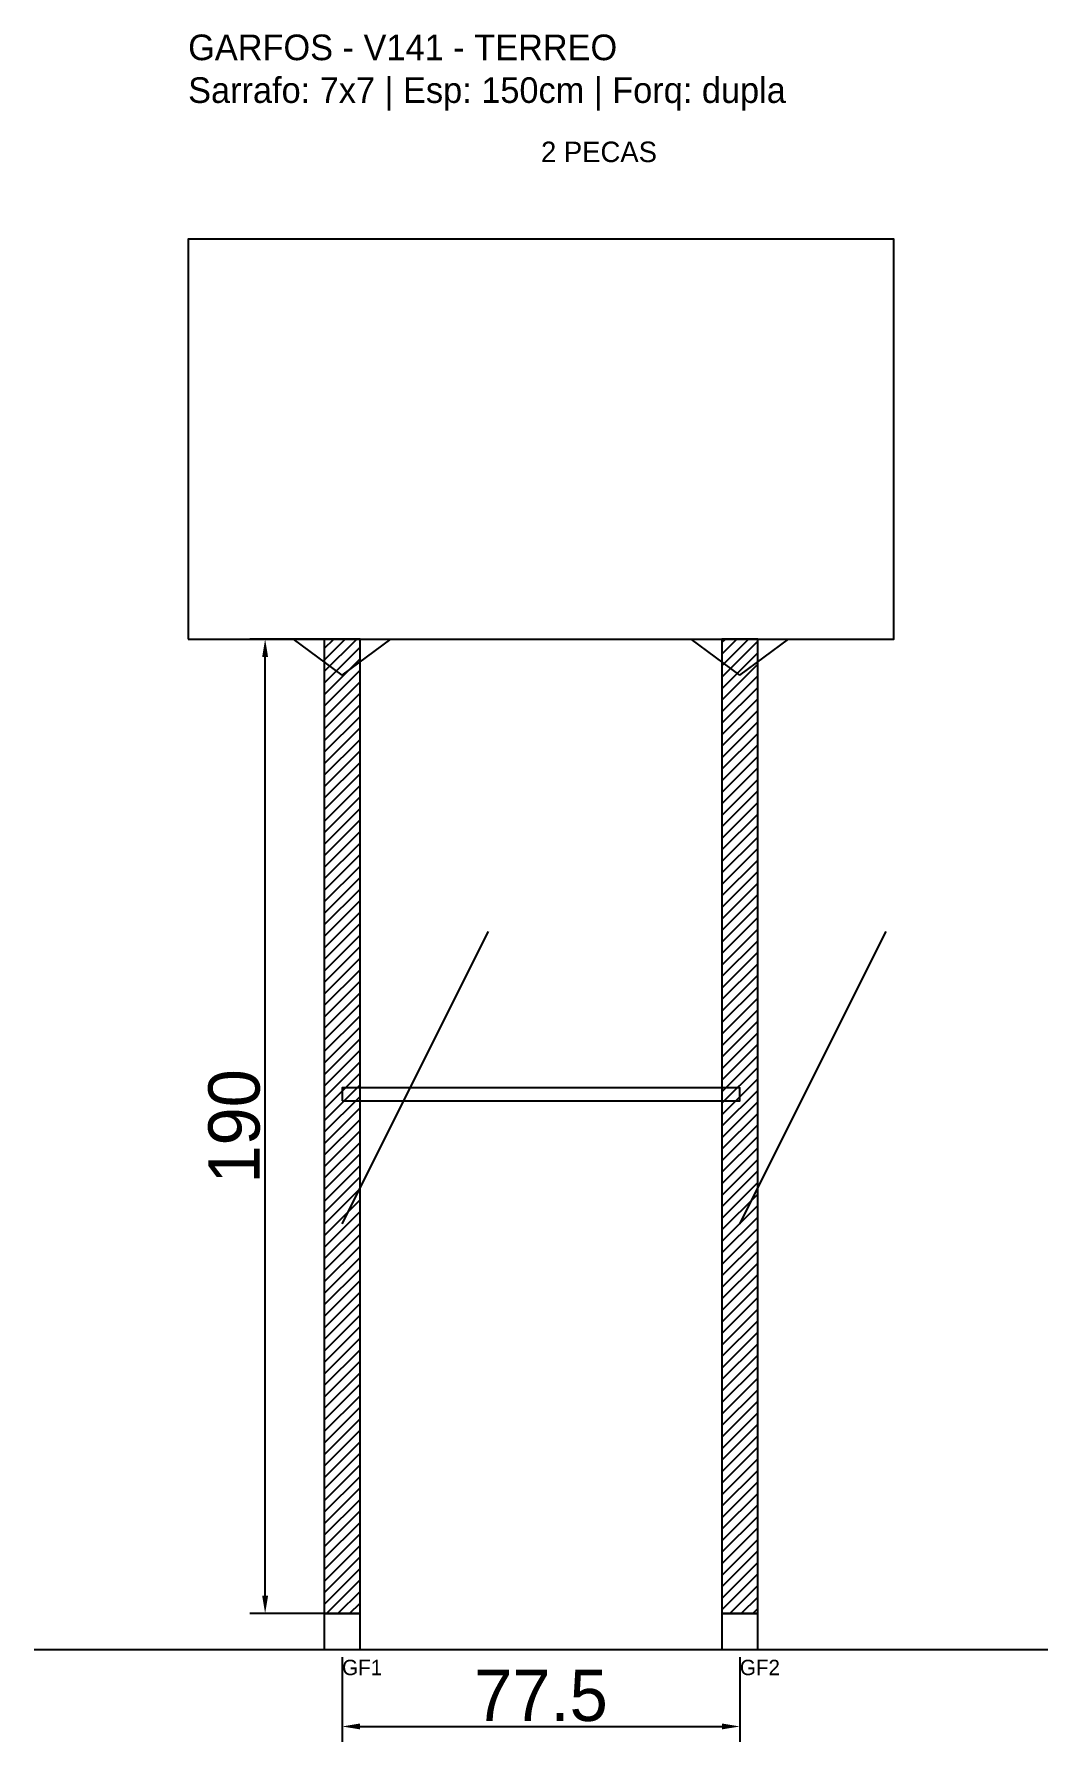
# Model space of a CAD drawing. Header units: metres. Extents: x -30 to 167, y -25 to 308.
import ezdxf

# ---------------------------------------------------------------- set-up
doc = ezdxf.new("R2010")
doc.units = ezdxf.units.M
for name, color, linetype in [('BARRA_ANCORAGEM', 1, 'Continuous'), ('COTA', 241, 'Continuous'), ('GARFOS OK', 3, 'Continuous'), ('NOME DA VIGA', 6, 'Continuous'), ('SARR_7x7', 40, 'Continuous'), ('TIRAS REESCORAMENTO', 252, 'Continuous'), ('VIGAS', 3, 'Continuous')]:
    doc.layers.add(name, color=color, linetype=linetype)
doc.dimstyles.new('EZ DXF', dxfattribs={"dimtxt": 10, "dimasz": 3.5, "dimexe": 3, "dimexo": 1.5, "dimgap": 1, "dimtad": 1, "dimdec": 1, "dimdsep": 46, "dimcen": 2.5, "dimazin": 3, "dimtfac": 1, "dimtmove": 0, "dimatfit": 3})

msp = doc.modelspace()

# ---------------------------------------------------------------- hatches: boundary and pattern name
at = {"layer": 'COTA'}
h = msp.add_hatch(dxfattribs=at)
h.set_pattern_fill('ANSI31', scale=0.5)
h.paths.add_polyline_path([(26.5, 0), (33.5, 0), (33.5, 190), (26.5, 190)])
h = msp.add_hatch(dxfattribs=at)
h.set_pattern_fill('ANSI31', scale=0.5)
h.paths.add_polyline_path([(103.998805, 0), (110.998805, 0), (110.998805, 190), (103.998805, 190)])

# ---------------------------------------------------------------- linework, layer by layer
at = {"layer": 'BARRA_ANCORAGEM'}
for p, q in [((30, 76), (58.5, 133)), ((107.498805, 76), (135.998805, 133))]:
    msp.add_line(p, q, dxfattribs=at)
at = {"layer": 'GARFOS OK'}
for p, q in [((30, 183), (20.5, 190)), ((20.5, 190), (39.5, 190)), ((30, 183), (39.5, 190)), ((107.498805, 183), (97.998805, 190)), ((97.998805, 190), (116.998805, 190)), ((107.498805, 183), (116.998805, 190))]:
    msp.add_line(p, q, dxfattribs=at)
at = {"layer": 'GARFOS OK', "linetype": 'CONTINUOUS'}
msp.add_line((-30, -7), (167.498805, -7), dxfattribs=at)
at = {"layer": 'GARFOS OK'}
for points in [[(26.5, 0), (33.5, 0), (33.5, 190), (26.5, 190), (26.5, 0)], [(103.998805, 0), (110.998805, 0), (110.998805, 190), (103.998805, 190), (103.998805, 0)]]:
    msp.add_lwpolyline(points, dxfattribs=at)
at = {"layer": 'SARR_7x7'}
for points in [[(26.5, -7), (33.5, -7), (33.5, 0), (26.5, 0), (26.5, -7)], [(103.998805, -7), (110.998805, -7), (110.998805, 0), (103.998805, 0), (103.998805, -7)]]:
    msp.add_lwpolyline(points, dxfattribs=at)
at = {"layer": 'TIRAS REESCORAMENTO'}
msp.add_lwpolyline([(30, 100), (107.498805, 100), (107.498805, 102.5), (30, 102.5), (30, 100)], dxfattribs=at)
at = {"layer": 'VIGAS'}
msp.add_lwpolyline([(0, 190), (137.498805, 190), (137.498805, 268), (0, 268), (0, 190)], dxfattribs=at)

# ---------------------------------------------------------------- texts
at = {"layer": 'NOME DA VIGA'}
for s, height, p in [('2 PECAS', 4, (68.749402, 283)), ('GF1', 3, (30, -12)), ('GF2', 3, (107.498805, -12))]:
    msp.add_text(s, height=height, dxfattribs=at).set_placement(p)
at = {"layer": 'NOME DA VIGA', "insert": (0, 293), "char_height": 5, "attachment_point": 7}
msp.add_mtext('GARFOS - V141 - TERREO\\PSarrafo: 7x7 | Esp: 150cm | Forq: dupla', dxfattribs=at)

# ---------------------------------------------------------------- dimensions: what is measured, and where the dimension line sits
at = {"layer": 'COTA'}
msp.add_linear_dim(base=(15, 0), p1=(30, 0), p2=(30, 190), angle=90, dimstyle='EZ DXF', dxfattribs=at).render()
msp.add_linear_dim(base=(30, -22), p1=(30, -7), p2=(107.498805, -7), dimstyle='EZ DXF', dxfattribs=at).render()

doc.saveas('drawing.dxf')
